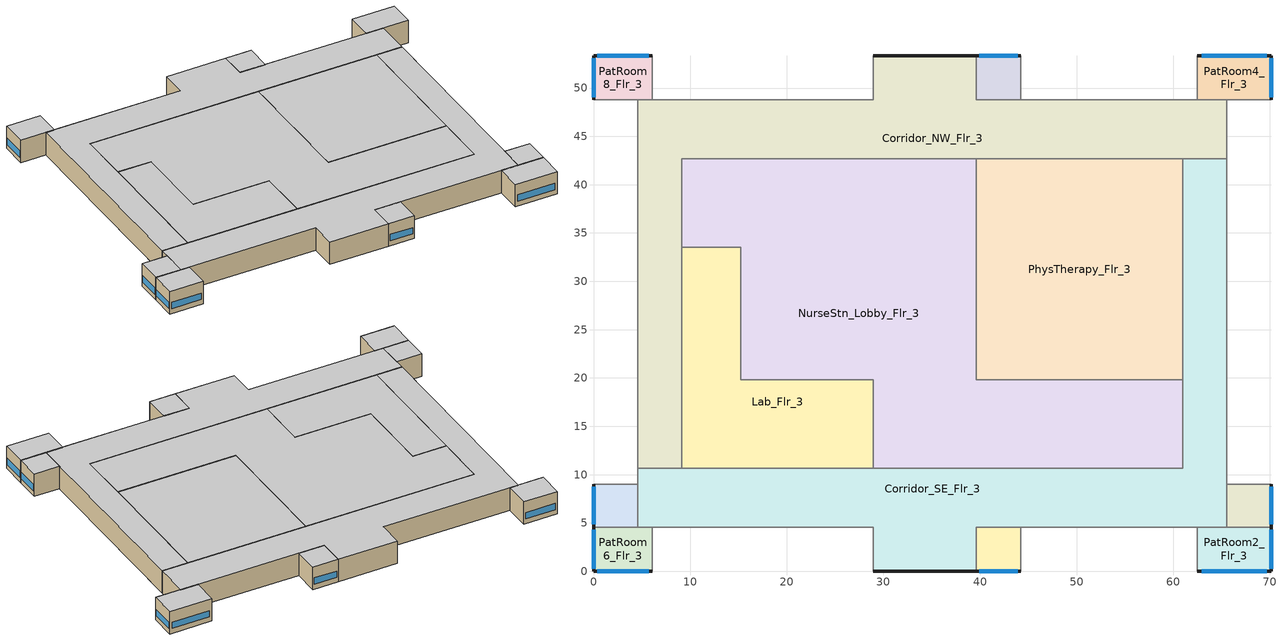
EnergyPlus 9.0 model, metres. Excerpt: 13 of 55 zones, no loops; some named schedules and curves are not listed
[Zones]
PatRoom1_Mult10_Flr_3
 floor adiabatic (int_slab_floor): 44.2,4.57 44.2,0 39.62,0 39.62,4.57 z8.54
 wall outside (res_ext_wall): 39.62,0 44.2,0 z8.54:12.8
 wall adiabatic (int_wall): 44.2,0 44.2,4.57 39.62,4.57 39.62,0 z8.54:12.8
 window (NonreseastWindow_U_0.36_SHGC_0.38): 39.9,0 43.92,0 z9.45:10.67
 ceiling adiabatic (int_slab_ceiling): 39.62,4.57 39.62,0 44.2,0 44.2,4.57 z12.8
PatRoom2_Flr_3
 floor adiabatic (int_slab_floor): 70.1,4.57 70.1,0 62.48,0 62.48,4.57 z8.54
 wall outside (res_ext_wall): 62.48,0 70.1,0 70.1,4.57 z8.54:12.8
 wall adiabatic (int_wall): 70.1,4.57 62.48,4.57 62.48,0 z8.54:12.8
 window (NonresWindow_U_0.36_SHGC_0.38): 70.1,0.27 70.1,4.3 z9.45:10.67
 window (NonreseastWindow_U_0.36_SHGC_0.38): 62.94,0 69.65,0 z9.45:10.67
 ceiling adiabatic (int_slab_ceiling): 62.48,4.57 62.48,0 70.1,0 70.1,4.57 z12.8
PatRoom3_Mult10_Flr_3
 floor adiabatic (int_slab_floor): 70.1,8.99 70.1,4.57 65.53,4.57 65.53,8.99 z8.54
 wall outside (res_ext_wall): 70.1,4.57 70.1,8.99 z8.54:12.8
 wall adiabatic (int_wall): 70.1,8.99 65.53,8.99 65.53,4.57 70.1,4.57 z8.54:12.8
 window (NonresWindow_U_0.36_SHGC_0.38): 70.1,4.84 70.1,8.73 z9.45:10.67
 ceiling adiabatic (int_slab_ceiling): 65.53,8.99 65.53,4.57 70.1,4.57 70.1,8.99 z12.8
PatRoom4_Flr_3
 floor adiabatic (int_slab_floor): 70.1,53.34 70.1,48.77 62.48,48.77 62.48,53.34 z8.54
 wall outside (res_ext_wall): 70.1,48.77 70.1,53.34 62.48,53.34 z8.54:12.8
 wall adiabatic (int_wall): 62.48,53.34 62.48,48.77 70.1,48.77 z8.54:12.8
 window (NonresWindow_U_0.36_SHGC_0.38): 69.65,53.34 62.94,53.34 / 70.1,49.04 70.1,53.07 z9.45:10.67
 ceiling adiabatic (int_slab_ceiling): 62.48,53.34 62.48,48.77 70.1,48.77 70.1,53.34 z12.8
PatRoom5_Mult10_Flr_3
 floor adiabatic (int_slab_floor): 44.2,53.34 44.2,48.77 39.62,48.77 39.62,53.34 z8.54
 wall outside (res_ext_wall): 44.2,53.34 39.62,53.34 z8.54:12.8
 wall adiabatic (int_wall): 39.62,53.34 39.62,48.77 44.2,48.77 44.2,53.34 z8.54:12.8
 window (NonresWindow_U_0.36_SHGC_0.38): 43.92,53.34 39.9,53.34 z9.45:10.67
 ceiling adiabatic (int_slab_ceiling): 39.62,53.34 39.62,48.77 44.2,48.77 44.2,53.34 z12.8
PhysTherapy_Flr_3
 floor adiabatic (int_slab_floor): 60.96,42.67 60.96,19.81 39.62,19.81 39.62,42.67 z8.54
 wall to Corridor_NW_Flr_3 (int_wall): 60.96,42.67 39.62,42.67 z8.54:12.8
 wall to Corridor_SE_Flr_3 (int_wall): 60.96,19.81 60.96,42.67 z8.54:12.8
 wall to NurseStn_Lobby_Flr_3 (int_wall): 39.62,42.67 39.62,19.81 60.96,19.81 z8.54:12.8
 ceiling adiabatic (int_slab_ceiling): 39.62,42.67 39.62,19.81 60.96,19.81 60.96,42.67 z12.8
PatRoom6_Flr_3
 floor adiabatic (int_slab_floor): 6.1,4.57 6.1,0 0,0 0,4.57 z8.54
 wall outside (res_ext_wall): 0,4.57 0,0 6.1,0 z8.54:12.8
 wall adiabatic (int_wall): 6.1,0 6.1,4.57 0,4.57 z8.54:12.8
 window (NonreseastWindow_U_0.36_SHGC_0.38): 0.37,0 5.73,0 z9.45:10.67
 window (NonresWindow_U_0.36_SHGC_0.38): 0,4.3 0,0.27 z9.45:10.67
 ceiling adiabatic (int_slab_ceiling): 0,4.57 0,0 6.1,0 6.1,4.57 z12.8
PatRoom7_Mult10_Flr_3
 floor adiabatic (int_slab_floor): 4.57,8.99 4.57,4.57 0,4.57 0,8.99 z8.54
 wall outside (res_ext_wall): 0,8.99 0,4.57 z8.54:12.8
 wall adiabatic (int_wall): 0,4.57 4.57,4.57 4.57,8.99 0,8.99 z8.54:12.8
 window (NonresWindow_U_0.36_SHGC_0.38): 0,8.73 0,4.84 z9.45:10.67
 ceiling adiabatic (int_slab_ceiling): 0,8.99 0,4.57 4.57,4.57 4.57,8.99 z12.8
PatRoom8_Flr_3
 floor adiabatic (int_slab_floor): 6.1,53.34 6.1,48.77 0,48.77 0,53.34 z8.54
 wall outside (res_ext_wall): 6.1,53.34 0,53.34 0,48.77 z8.54:12.8
 wall adiabatic (int_wall): 0,48.77 6.1,48.77 6.1,53.34 z8.54:12.8
 window (NonresWindow_U_0.36_SHGC_0.38): 5.73,53.34 0.37,53.34 / 0,53.07 0,49.04 z9.45:10.67
 ceiling adiabatic (int_slab_ceiling): 0,53.34 0,48.77 6.1,48.77 6.1,53.34 z12.8
NurseStn_Lobby_Flr_3
 floor adiabatic (int_slab_floor): 9.14,42.67 39.62,42.67 39.62,19.81 60.96,19.81 60.96,10.67 28.96,10.67 28.96,19.81 15.24,19.81 15.24,33.53 9.14,33.53 z8.54
 wall to Corridor_NW_Flr_3 (Air_Wall): 39.62,42.67 9.14,42.67 9.14,33.53 z8.54:12.8
 wall to Corridor_SE_Flr_3 (Air_Wall): 28.96,10.67 60.96,10.67 60.96,19.81 z8.54:12.8
 wall to Lab_Flr_3 (int_wall): 9.14,33.53 15.24,33.53 15.24,19.81 28.96,19.81 28.96,10.67 z8.54:12.8
 ceiling adiabatic (int_slab_ceiling): 9.14,42.67 9.14,33.53 15.24,33.53 15.24,19.81 28.96,19.81 28.96,10.67 60.96,10.67 60.96,19.81 39.62,19.81 39.62,42.67 z12.8
Lab_Flr_3
 floor adiabatic (int_slab_floor): 9.14,33.53 15.24,33.53 15.24,19.81 28.96,19.81 28.96,10.67 9.14,10.67 z8.54
 wall to Corridor_SE_Flr_3 (int_wall): 9.14,10.67 28.96,10.67 z8.54:12.8
 wall to Corridor_NW_Flr_3 (int_wall): 9.14,33.58 9.14,10.67 z8.54:12.8
 ceiling adiabatic (int_slab_ceiling): 9.14,33.53 9.14,10.67 28.96,10.67 28.96,19.81 15.24,19.81 15.24,33.53 z12.8
Corridor_SE_Flr_3
 floor adiabatic (int_slab_floor): 4.57,4.57 4.57,10.67 60.96,10.67 60.96,42.67 65.53,42.67 65.53,4.57 39.62,4.57 39.62,0 28.96,0 28.96,4.57 z8.54
 wall outside (res_ext_wall): 28.96,0 39.62,0 z8.54:12.8
 wall adiabatic (int_wall): 39.62,0 39.62,4.57 65.53,4.57 65.53,42.67 / 4.57,10.67 4.57,4.57 28.96,4.57 28.96,0 z8.54:12.8
 wall to Corridor_NW_Flr_3 (Air_Wall): 65.53,42.67 60.96,42.67 / 9.14,10.67 4.57,10.67 z8.54:12.8
 ceiling adiabatic (int_slab_ceiling): 4.57,4.57 28.96,4.57 28.96,0 39.62,0 39.62,4.57 65.53,4.57 65.53,42.67 60.96,42.67 60.96,10.67 4.57,10.67 z12.8
Corridor_NW_Flr_3
 floor adiabatic (int_slab_floor): 4.57,10.67 4.57,48.77 28.96,48.77 28.96,53.34 39.62,53.34 39.62,48.77 65.53,48.77 65.53,42.67 9.14,42.67 9.14,10.67 z8.54
 wall outside (res_ext_wall): 39.62,53.34 28.96,53.34 z8.54:12.8
 wall adiabatic (int_wall): 65.53,42.67 65.53,48.77 39.62,48.77 39.62,53.34 / 28.96,53.34 28.96,48.77 4.57,48.77 4.57,10.67 z8.54:12.8
 ceiling adiabatic (int_slab_ceiling): 4.57,10.67 9.14,10.67 9.14,42.67 65.53,42.67 65.53,48.77 39.62,48.77 39.62,53.34 28.96,53.34 28.96,48.77 4.57,48.77 z12.8
[Building]
Hospital: North Axis {deg}=-90; Terrain=City; Loads Convergence Tolerance Value=0.04; Temperature Convergence Tolerance Value {deltaC}=0.2; Solar Distribution=FullInteriorAndExterior; Maximum Number of Warmup Days=25; Minimum Number of Warmup Days=6
[Site:Location]
Denver-Aurora-Buckley.AFB_CO_USA WMO=724695: Latitude {deg}=39.72; Longitude {deg}=-104.75; Time Zone {hr}=-7; Elevation {m}=1726
[SizingPeriod:DesignDay] Day of Month=21; Dry-Bulb Temperature Range Modifier Type=DefaultMultipliers; Humidity Condition Type=Wetbulb; Barometric Pressure {Pa}=82237; Rain Indicator=No; Snow Indicator=No; Daylight Saving Time Indicator=No
Name | Month | Day Type | Maximum Dry-Bulb Temperature {C} | Daily Dry-Bulb Temperature Range {deltaC} | Wetbulb or DewPoint at Maximum Dry-Bulb {C} | Wind Speed {m/s} | Wind Direction {deg} | Solar Model Indicator | Sky Clearness | ASHRAE Clear Sky Optical Depth for Beam Irradiance (taub) | ASHRAE Clear Sky Optical Depth for Diffuse Irradiance (taud)
Denver-Aurora-Buckley.AFB_CO_USA Ann Htg 99.6% Condns DB | 12 | WinterDesignDay | -17.9 | 0 | -17.9 | 2.5 | 180 | ASHRAEClearSky | 0
Denver-Aurora-Buckley.AFB_CO_USA Ann Clg .4% Condns DB=>MWB | 7 | SummerDesignDay | 33.9 | 14.8 | 15 | 3.6 | 30 | ASHRAETau |  | 0.423 | 2.02
[Site:GroundTemperature:FCfactorMethod]
January Ground Temperature {C}=7.1; February Ground Temperature {C}=3; March Ground Temperature {C}=-1; April Ground Temperature {C}=0.8; May Ground Temperature {C}=-0.2; June Ground Temperature {C}=4.8; July Ground Temperature {C}=6.1; August Ground Temperature {C}=13.7; September Ground Temperature {C}=22.2; October Ground Temperature {C}=22.7; November Ground Temperature {C}=21.7; December Ground Temperature {C}=18.5
[Site:WaterMainsTemperature]
Calculation Method=Correlation; Annual Average Outdoor Air Temperature {C}=9.95; Maximum Difference In Monthly Average Outdoor Air Temperatures {deltaC}=23.7
[Material]
Name | Roughness | Thickness {m} | Conductivity {W/m-K} | Density {kg/m3} | Specific Heat {J/kg-K} | Thermal Absorptance | Solar Absorptance | Visible Absorptance
Std Wood 6inch | MediumSmooth | 0.15 | 0.12 | 540 | 1210 | 0.9 | 0.7 | 0.7
G01 13mm gypsum board | Smooth | 0.0127 | 0.16 | 800 | 1090 | 0.9 | 0.7 | 0.5
200mm Normalweight concrete wall | MediumRough | 0.2032 | 2.31 | 2322 | 832
100mm Normalweight concrete floor | MediumRough | 0.1016 | 2.31 | 2322 | 832
[Material:NoMass] Thermal Absorptance=0.9; Solar Absorptance=0.7
Name | Roughness | Thermal Resistance {m2-K/W} | Visible Absorptance
CP02 CARPET PAD | VeryRough | 0.21648 | 0.8
Air_Wall_Material | Rough | 0.207949
Res_Exterior_Wall_Insulation | MediumSmooth | 1.88434 | 0.7
[WindowMaterial:SimpleGlazingSystem] U-Factor {W/m2-K}=2.04417; Solar Heat Gain Coefficient=0.38; Visible Transmittance=0.418
Nonres Window Glazing Layer; Nonres East Glazing Layer
[Construction]
InteriorFurnishings: Std Wood 6inch
Air_Wall: Air_Wall_Material
int_wall: G01 13mm gypsum board, G01 13mm gypsum board
int_slab_floor: 100mm Normalweight concrete floor, CP02 CARPET PAD
int_slab_ceiling: CP02 CARPET PAD, 100mm Normalweight concrete floor
res_ext_wall: 200mm Normalweight concrete wall, Res_Exterior_Wall_Insulation, G01 13mm gypsum board
NonresWindow_U_0.36_SHGC_0.38: Nonres Window Glazing Layer
NonreseastWindow_U_0.36_SHGC_0.38: Nonres East Glazing Layer
[Zone] Type=1; Ceiling Height {m}=4.2683; Floor Area {m2}=autocalculate; Part of Total Floor Area=YES
Name | Multiplier | Volume {m3}
PatRoom1_Mult10_Flr_3; PatRoom5_Mult10_Flr_3 | 10 | 89.21
PatRoom2_Flr_3; PatRoom4_Flr_3 | 1 | 148.71
PatRoom3_Mult10_Flr_3; PatRoom7_Mult10_Flr_3 | 10 | 86.26
PhysTherapy_Flr_3 | 1 | 2081.82
PatRoom6_Flr_3; PatRoom8_Flr_3 | 1 | 118.96
NurseStn_Lobby_Flr_3 | 1 | 3866.25
Lab_Flr_3 | 1 | 1129.43
Corridor_SE_Flr_3; Corridor_NW_Flr_3 | 1 | 2418.88
[InternalMass] Construction=InteriorFurnishings
Name | Zone | Surface Area {m2}
PatRoom1_Mult10_Flr_3_InternalMass_1 | PatRoom1_Mult10_Flr_3 | 41.8064
PatRoom2_Flr_3_InternalMass_1 | PatRoom2_Flr_3 | 69.6773
PatRoom3_Mult10_Flr_3_InternalMass_1 | PatRoom3_Mult10_Flr_3 | 40.4165
PatRoom4_Flr_3_InternalMass_1 | PatRoom4_Flr_3 | 69.6773
PatRoom5_Mult10_Flr_3_InternalMass_1 | PatRoom5_Mult10_Flr_3 | 41.8064
PhysTherapy_Flr_3_InternalMass_1 | PhysTherapy_Flr_3 | 975.4819
PatRoom6_Flr_3_InternalMass_1 | PatRoom6_Flr_3 | 55.7418
PatRoom7_Mult10_Flr_3_InternalMass_1 | PatRoom7_Mult10_Flr_3 | 40.4165
PatRoom8_Flr_3_InternalMass_1 | PatRoom8_Flr_3 | 55.7418
NurseStn_Lobby_Flr_3_InternalMass_1 | NurseStn_Lobby_Flr_3 | 1811.61
Lab_Flr_3_InternalMass_1 | Lab_Flr_3 | 529.5473
Corridor_SE_Flr_3_InternalMass_1 | Corridor_SE_Flr_3 | 1133.42
Corridor_NW_Flr_3_InternalMass_1 | Corridor_NW_Flr_3 | 1133.42
[People] Number of People Calculation Method=People; Fraction Radiant=0.3; Sensible Heat Fraction=AUTOCALCULATE; Activity Level Schedule=ACTIVITY_SCH; Enable ASHRAE 55 Comfort Warnings=No; Mean Radiant Temperature Calculation Type=ZoneAveraged; Work Efficiency Schedule=WORK_EFF_SCH; Clothing Insulation Calculation Method=ClothingInsulationSchedule; Clothing Insulation Schedule=CLOTHING_SCH; Air Velocity Schedule=AIR_VELO_SCH; Thermal Comfort Model 1 Type=FANGER
Name | Zone or ZoneList | Number of People Schedule | Number of People
PatRoom1_Mult10_Flr_3 | PatRoom1_Mult10_Flr_3 | BLDG_OCC_EXTD_SCH | 1.1244
PatRoom2_Flr_3 | PatRoom2_Flr_3 | BLDG_OCC_EXTD_SCH | 1.8744
PatRoom3_Mult10_Flr_3 | PatRoom3_Mult10_Flr_3 | BLDG_OCC_EXTD_SCH | 1.0873
PatRoom4_Flr_3 | PatRoom4_Flr_3 | BLDG_OCC_EXTD_SCH | 1.8744
PatRoom5_Mult10_Flr_3 | PatRoom5_Mult10_Flr_3 | BLDG_OCC_EXTD_SCH | 1.1244
PhysTherapy_Flr_3 | PhysTherapy_Flr_3 | BLDG_OCC_SCH | 26.2404
PatRoom6_Flr_3 | PatRoom6_Flr_3 | BLDG_OCC_EXTD_SCH | 1.4994
PatRoom7_Mult10_Flr_3 | PatRoom7_Mult10_Flr_3 | BLDG_OCC_EXTD_SCH | 1.0873
PatRoom8_Flr_3 | PatRoom8_Flr_3 | BLDG_OCC_EXTD_SCH | 1.4994
NurseStn_Lobby_Flr_3 | NurseStn_Lobby_Flr_3 | BLDG_OCC_EXTD_SCH | 12.9952
Lab_Flr_3 | Lab_Flr_3 | BLDG_OCC_SCH | 14.2446
Corridor_SE_Flr_3 | Corridor_SE_Flr_3 | BLDG_OCC_EXTD_SCH | 6.0978
Corridor_NW_Flr_3 | Corridor_NW_Flr_3 | BLDG_OCC_EXTD_SCH | 6.0978
[Lights] Design Level Calculation Method=Watts/Area; Return Air Fraction=0; Fraction Radiant=0.7; Fraction Visible=0.2; Fraction Replaceable=1; Return Air Fraction Calculated from Plenum Temperature=No
Name | Zone or ZoneList | Schedule | Watts per Zone Floor Area {W/m2}
PatRoom1_Mult10_Flr_3_Lights | PatRoom1_Mult10_Flr_3 | BLDG_LIGHT_EXTD_SCH | 7.31946
PatRoom2_Flr_3_Lights | PatRoom2_Flr_3 | BLDG_LIGHT_EXTD_SCH | 7.31946
PatRoom3_Mult10_Flr_3_Lights | PatRoom3_Mult10_Flr_3 | BLDG_LIGHT_EXTD_SCH | 7.31946
PatRoom4_Flr_3_Lights | PatRoom4_Flr_3 | BLDG_LIGHT_EXTD_SCH | 7.31946
PatRoom5_Mult10_Flr_3_Lights | PatRoom5_Mult10_Flr_3 | BLDG_LIGHT_EXTD_SCH | 7.31946
PhysTherapy_Flr_3_Lights | PhysTherapy_Flr_3 | BLDG_LIGHT_RADIOLOGY_SCH | 9.79516
PatRoom6_Flr_3_Lights | PatRoom6_Flr_3 | BLDG_LIGHT_EXTD_SCH | 7.31946
PatRoom7_Mult10_Flr_3_Lights | PatRoom7_Mult10_Flr_3 | BLDG_LIGHT_EXTD_SCH | 7.31946
PatRoom8_Flr_3_Lights | PatRoom8_Flr_3 | BLDG_LIGHT_EXTD_SCH | 7.31946
NurseStn_Lobby_Flr_3_Lights | NurseStn_Lobby_Flr_3 | BLDG_LIGHT_NURSEFLR234_SCH | 10.4625
Lab_Flr_3_Lights | Lab_Flr_3 | BLDG_LIGHT_SCH | 14.316
Corridor_SE_Flr_3_Lights | Corridor_SE_Flr_3 | BLDG_LIGHT_CORRIDOR_SCH | 7.64238
Corridor_NW_Flr_3_Lights | Corridor_NW_Flr_3 | BLDG_LIGHT_CORRIDOR_SCH | 7.64238
[ElectricEquipment] Design Level Calculation Method=EquipmentLevel; Fraction Latent=0; Fraction Radiant=0.5; Fraction Lost=0
Name | Zone or ZoneList | Schedule | Design Level {W}
PatRoom1_Mult10_Flr_3_MiscPlug_Equip | PatRoom1_Mult10_Flr_3 | BLDG_EQUIP_EXTD_SCH | 449.8365
PatRoom2_Flr_3_MiscPlug_Equip | PatRoom2_Flr_3 | BLDG_EQUIP_EXTD_SCH | 749.7275
PatRoom3_Mult10_Flr_3_MiscPlug_Equip | PatRoom3_Mult10_Flr_3 | BLDG_EQUIP_EXTD_SCH | 434.8813
PatRoom4_Flr_3_MiscPlug_Equip | PatRoom4_Flr_3 | BLDG_EQUIP_EXTD_SCH | 749.7275
PatRoom5_Mult10_Flr_3_MiscPlug_Equip | PatRoom5_Mult10_Flr_3 | BLDG_EQUIP_EXTD_SCH | 449.8365
PhysTherapy_Flr_3_MiscPlug_Equip | PhysTherapy_Flr_3 | BLDG_EQUIP_SCH | 7872.14
PatRoom6_Flr_3_MiscPlug_Equip | PatRoom6_Flr_3 | BLDG_EQUIP_EXTD_SCH | 599.782
PatRoom7_Mult10_Flr_3_MiscPlug_Equip | PatRoom7_Mult10_Flr_3 | BLDG_EQUIP_EXTD_SCH | 434.8813
PatRoom8_Flr_3_MiscPlug_Equip | PatRoom8_Flr_3 | BLDG_EQUIP_EXTD_SCH | 599.782
NurseStn_Lobby_Flr_3_MiscPlug_Equip | NurseStn_Lobby_Flr_3 | BLDG_EQUIP_EXTD_SCH | 10136
Lab_Flr_3_MiscPlug_Equip | Lab_Flr_3 | BLDG_EQUIP_SCH | 11395.9
[ZoneInfiltration:DesignFlowRate] Schedule=INFIL_SCH_PNNL; Design Flow Rate Calculation Method=Flow/ExteriorArea; Flow per Exterior Surface Area {m3/s-m2}=0.00056896; Constant Term Coefficient=0; Temperature Term Coefficient=0; Velocity Term Coefficient=0.224; Velocity Squared Term Coefficient=0
Name | Zone or ZoneList
PatRoom1_Mult10_Flr_3_Infiltration | PatRoom1_Mult10_Flr_3
PatRoom2_Flr_3_Infiltration | PatRoom2_Flr_3
PatRoom3_Mult10_Flr_3_Infiltration | PatRoom3_Mult10_Flr_3
PatRoom4_Flr_3_Infiltration | PatRoom4_Flr_3
PatRoom5_Mult10_Flr_3_Infiltration | PatRoom5_Mult10_Flr_3
PhysTherapy_Flr_3_Infiltration | PhysTherapy_Flr_3
PatRoom6_Flr_3_Infiltration | PatRoom6_Flr_3
PatRoom7_Mult10_Flr_3_Infiltration | PatRoom7_Mult10_Flr_3
PatRoom8_Flr_3_Infiltration | PatRoom8_Flr_3
NurseStn_Lobby_Flr_3_Infiltration | NurseStn_Lobby_Flr_3
Lab_Flr_3_Infiltration | Lab_Flr_3
Corridor_SE_Flr_3_Infiltration | Corridor_SE_Flr_3
Corridor_NW_Flr_3_Infiltration | Corridor_NW_Flr_3
[Exterior:Lights]
Exterior_Lights: Schedule=Exterior_Lgt_ALWAYS_ON; Design Level {W}=9863; Control Option=AstronomicalClock
[Exterior:FuelEquipment] Fuel Use Type=Electricity
Name | Schedule | Design Level {W}
Elevators | BLDG_ELEVATORS | 162963
Elevators_Lights_Fan | ELEV_LIGHT_FAN_SCH_ADD_DF | 501
[AvailabilityManager:NightCycle] Applicability Schedule=Always_On; Fan Schedule=HVACOperationSchd; Control Type=CycleOnAny; Thermostat Tolerance {deltaC}=1; Cycling Run Time Control Type=FixedRunTime; Cycling Run Time {s}=1800
VAV_OR Availability Manager; VAV_ICU Availability Manager; VAV_PATRMS Availability Manager; VAV_2 Availability Manager; VAV_LABS Availability Manager; CAV_KITCHEN Availability Manager
[SetpointManager:Scheduled] Control Variable=Temperature; Schedule=VAV_SAT_SCH
Name | Setpoint Node or NodeList
VAV_ER SAT setpoint | VAV_ER Supply Equipment Outlet Node
VAV_OR SAT setpoint | VAV_OR Supply Equipment Outlet Node
VAV_ICU SAT setpoint | VAV_ICU Supply Equipment Outlet Node
VAV_PATRMS SAT setpoint | VAV_PATRMS Supply Equipment Outlet Node
VAV_LABS SAT setpoint | VAV_LABS Supply Equipment Outlet Node
[SetpointManager:MixedAir] Control Variable=Temperature
Name | Setpoint Node or NodeList
VAV_ER_HeatC SAT Manager | VAV_ER_HeatC-VAV_ER_FanNode
VAV_OR_HeatC SAT Manager | VAV_OR_HeatC-VAV_OR_FanNode
VAV_ICU_HeatC SAT Manager | VAV_ICU_HeatC-VAV_ICU_FanNode
VAV_PATRMS_HeatC SAT Manager | VAV_PATRMS_HeatC-VAV_PATRMS_FanNode
VAV_LABS_HeatC SAT Manager | VAV_LABS_HeatC-VAV_LABS_FanNode
[Refrigeration:CompressorRack] Heat Rejection Location=OUTDOORS; Design Condenser Fan Power {W}=1000; Condenser Type=AirCooled
Name | Design Compressor Rack COP {W/W} | Compressor Rack COP Function of Temperature Curve | Condenser Fan Power Function of Temperature Curve | Refrigeration Case Name or WalkIn Name or CaseAndWalkInList
RACK1 | 2.3 | RACK1_RackCOPfTCurve | RACK1_RackCondFanCurve2 | RACK1CaseList
RACK2 | 6.93 | RACK2_RackCOPfTCurve |  | RACK2CaseList
[Refrigeration:CaseAndWalkInList]
Name | Case or WalkIn 1
RACK1CaseList | Kitchen_Flr_5_Case:1_WALKINFREEZER
RACK2CaseList | Kitchen_Flr_5_Case:2_SELFCONTAINEDDISPLAYCASE
[ElectricLoadCenter:Transformer]
Transformer 1: Availability Schedule=Always_On; Transformer Usage=PowerInFromGrid; Rated Capacity {VA}=500000; Phase=3; Conductor Material=Aluminum; Full Load Temperature Rise {C}=150; Fraction of Eddy Current Losses=0.1; Performance Input Method=NominalEfficiency; Nameplate Efficiency=0.991; Per Unit Load for Nameplate Efficiency=0.35; Reference Temperature for Nameplate Efficiency {C}=75; Consider Transformer Loss for Utility Cost=Yes; Meter 1=Wired_LTG_Electricity; Meter 2=InteriorEquipment:Electricity
[Schedule:Compact]
BLDG_LIGHT_EXTD_SCH: Through: 12/31, For: Weekdays, Until: 8:00, 0.5, Until: 16:00, 0.9, Until: 24:00, 0.5, For: SummerDesignDay, Until: 24:00, 1, For: WinterDesignDay, Until: 24:00, 0, For: Saturday, Until: 8:00, 0.5, Until: 18:00, 0.8, Until: 24:00, 0.5, For: Sunday Holidays AllOtherDays, Until: 8:00, 0.5, Until: 16:00, 0.7, Until: 24:00, 0.5
BLDG_OCC_SCH: Through: 12/31, For: Weekdays, Until: 07:00, 0, Until: 08:00, 0.1, Until: 09:00, 0.5, Until: 17:00, 0.8, Until: 18:00, 0.5, Until: 20:00, 0.3, Until: 22:00, 0.2, Until: 24:00, 0, For: SummerDesignDay, Until: 24:00, 1, For: WinterDesignDay, Until: 24:00, 0, For: Saturday, Until: 07:00, 0, Until: 08:00, 0.1, Until: 09:00, 0.3, Until: 17:00, 0.4, Until: 19:00, 0.1, Until: 24:00, 0, For: Sunday Holidays AllOtherDays, Until: 08:00, 0, Until: 16:00, 0.05, Until: 24:00, 0
BLDG_OCC_EXTD_SCH: Through: 12/31, For: Weekdays, Until: 07:00, 0.4, Until: 08:00, 0.5, Until: 09:00, 0.6, Until: 17:00, 0.8, Until: 18:00, 0.6, Until: 20:00, 0.5, Until: 24:00, 0.4, For: SummerDesignDay, Until: 24:00, 1, For: WinterDesignDay, Until: 24:00, 0, For: Saturday, Until: 07:00, 0.4, Until: 08:00, 0.5, Until: 17:00, 0.6, Until: 19:00, 0.5, Until: 24:00, 0.4, For: Sunday Holidays AllOtherDays, Until: 08:00, 0.4, Until: 16:00, 0.6, Until: 24:00, 0.4
ACTIVITY_SCH: Through: 12/31, For: AllDays, Until: 24:00, 120
WORK_EFF_SCH: Through: 12/31, For: AllDays, Until: 24:00, 0
AIR_VELO_SCH: Through: 12/31, For: AllDays, Until: 24:00, 0.2
CLOTHING_SCH: Through: 04/30, For: AllDays, Until: 24:00, 1, Through: 09/30, For: AllDays, Until: 24:00, 0.5, Through: 12/31, For: AllDays, Until: 24:00, 1
